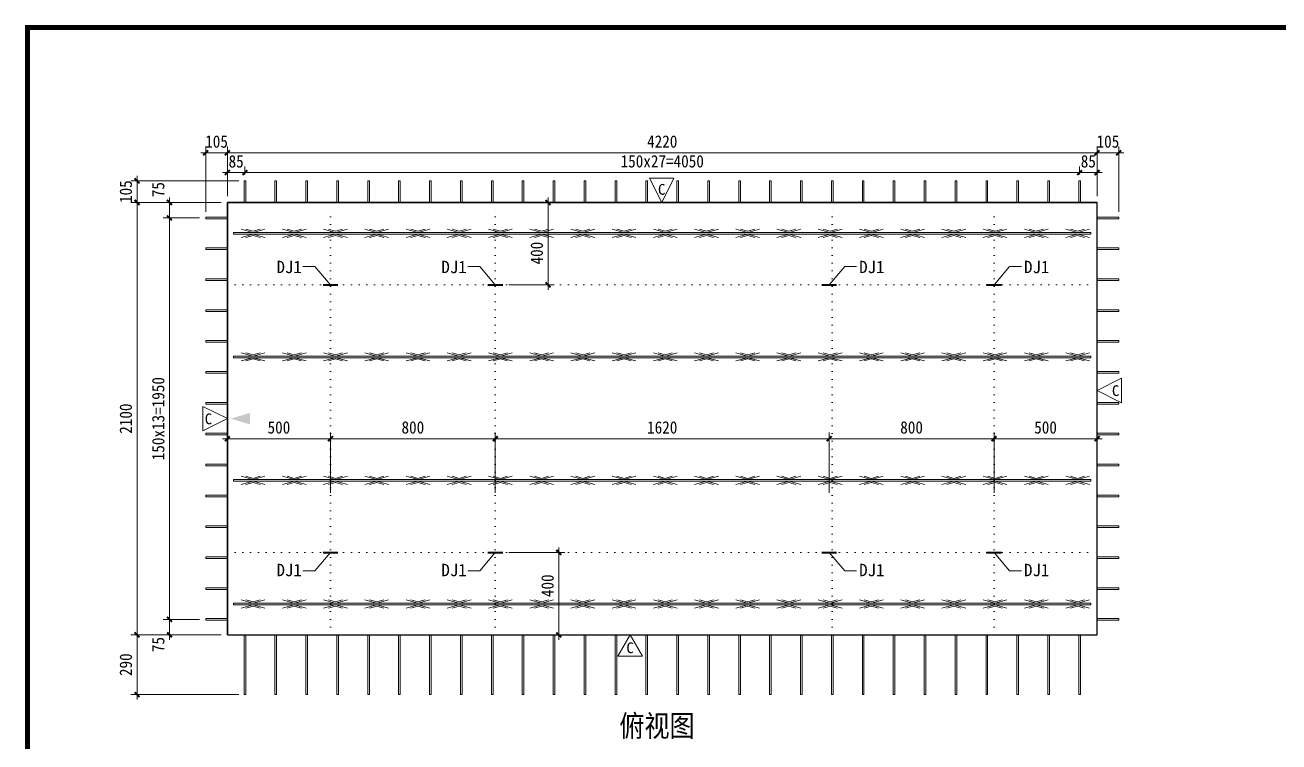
# Model space of a CAD drawing. Extents: x -517763 to -431309, y -403428 to -381056.
# Drawn here: x -443621 to -437537, y -389228 to -385746 of the extents above; entities that cross this region are included whole.
import ezdxf
from ezdxf.enums import TextEntityAlignment as Align

# ---------------------------------------------------------------- set-up
doc = ezdxf.new("R2010")
doc.units = 0
doc.header["$LTSCALE"] = 30
doc.header["$MEASUREMENT"] = 0
doc.linetypes.add('DOT', pattern=[0.25, 0, -0.25])
for name, color, linetype in [('ERECTIONMARK', 8, 'Continuous'), ('MyLine', 199, 'Continuous'), ('YZ-标题文字', 2, 'Continuous'), ('桁架', 4, 'Continuous'), ('钢筋', 7, 'Continuous')]:
    doc.layers.add(name, color=color, linetype=linetype)
for name, color, linetype, lineweight in [('YG-标注', 151, 'Continuous', 15), ('YZ-文字', 4, 'Continuous', 13), ('YZ-符号', 96, 'Continuous', 9), ('图框线', 7, 'Continuous', 13), ('轮廓线', 2, 'Continuous', 13)]:
    doc.layers.add(name, color=color, linetype=linetype, lineweight=lineweight)
doc.styles.add('YZ-样式 1', font='simhei.ttf', dxfattribs={"width": 0.85})
doc.styles.add('YZ-样式 2', font='simhei.ttf', dxfattribs={"width": 0.9})
doc.styles.add('图签-黑体', font='simhei.ttf')
doc.styles.add('黑体', font='simhei.ttf')
doc.dimstyles.new('m_sc-10', dxfattribs={"dimtxt": 65, "dimasz": 30, "dimexe": 20, "dimexo": 30, "dimgap": 20, "dimtad": 1, "dimdec": 0, "dimzin": 1, "dimdsep": 46, "dimtxsty": '黑体', "dimblk": 'ARCHTICK', "dimcen": 250, "dimdle": 10, "dimclrd": 256, "dimclre": 256, "dimclrt": 7, "dimazin": 0, "dimtfac": 1, "dimtdec": 0, "dimtix": 1, "dimtmove": 2, "dimatfit": 2, "dimldrblk": 'ARCHTICK', "dimfxl": 1, "dimlwd": -1, "dimlwe": -1, "dimarcsym": 0})
doc.dimstyles.new('YZ-30', dxfattribs={"dimscale": 30, "dimtxt": 2, "dimasz": 0.8, "dimexe": 1, "dimexo": 1, "dimgap": 0.8, "dimtad": 1, "dimdec": 0, "dimzin": 1, "dimdsep": 46, "dimtxsty": 'YZ-样式 2', "dimblk": 'ARCHTICK', "dimcen": 250, "dimdle": 0.8, "dimclrd": 151, "dimclre": 151, "dimclrt": 7, "dimazin": 0, "dimtfac": 1, "dimtdec": 0, "dimtix": 1, "dimtmove": 2, "dimatfit": 2, "dimldrblk": 'ARCHTICK', "dimfxl": 1, "dimlwd": 9, "dimlwe": 9, "dimarcsym": 0})

# ---------------------------------------------------------------- blocks, each defined once
blk = doc.blocks.new('_ArchTick')
at = {"color": 0, "linetype": 'ByBlock', "const_width": 0.4}
blk.add_lwpolyline([(-0.5, -0.5), (0.5, 0.5)], dxfattribs=at)
blk = doc.blocks.new('*D268')
at = {"layer": 'Defpoints', "color": 0, "ltscale": 30, "transparency": 16777216}
for p in [(-442639.3, -386366.9), (-442639.3, -386608), (-442744.3, -386683)]:
    blk.add_point(p, dxfattribs=at)
at = {"layer": 'YG-标注', "color": 151, "lineweight": 9, "ltscale": 30, "transparency": 16777216}
for p, q in [((-442744.3, -386366.9), (-442768.3, -386366.9)), ((-442744.3, -386653), (-442744.3, -386336.9)), ((-442744.3, -386366.9), (-442639.3, -386366.9)), ((-442639.3, -386578), (-442639.3, -386336.9)), ((-442639.3, -386366.9), (-442615.3, -386366.9))]:
    blk.add_line(p, q, dxfattribs=at)
at = {"layer": 'YG-标注', "color": 151, "lineweight": 9, "ltscale": 30, "transparency": 16777216, "xscale": 24, "yscale": 24, "zscale": 24}
blk.add_blockref('_ArchTick', (-442744.3, -386366.9), dxfattribs=at)
at = {"layer": 'YG-标注', "color": 151, "lineweight": 9, "ltscale": 30, "transparency": 16777216, "xscale": 24, "yscale": 24, "zscale": 24, "rotation": 180}
blk.add_blockref('_ArchTick', (-442639.3, -386366.9), dxfattribs=at)
at = {"layer": 'YG-标注', "color": 7, "ltscale": 30, "transparency": 16777216, "insert": (-442691.8, -386312.6), "char_height": 60, "attachment_point": 5, "style": 'YZ-样式 2'}
blk.add_mtext('105', dxfattribs=at)
blk = doc.blocks.new('*D269')
at = {"layer": 'Defpoints', "color": 0, "ltscale": 30, "transparency": 16777216}
for p in [(-442554.3, -386462.7), (-442554.3, -386503), (-442639.3, -386608)]:
    blk.add_point(p, dxfattribs=at)
at = {"layer": 'YG-标注', "color": 151, "lineweight": 9, "ltscale": 30, "transparency": 16777216}
for p, q in [((-442639.3, -386578), (-442639.3, -386432.7)), ((-442554.3, -386473), (-442554.3, -386432.7)), ((-442639.3, -386462.7), (-442663.3, -386462.7)), ((-442639.3, -386462.7), (-442554.3, -386462.7)), ((-442554.3, -386462.7), (-442530.3, -386462.7))]:
    blk.add_line(p, q, dxfattribs=at)
at = {"layer": 'YG-标注', "color": 151, "lineweight": 9, "ltscale": 30, "transparency": 16777216, "xscale": 24, "yscale": 24, "zscale": 24}
blk.add_blockref('_ArchTick', (-442639.3, -386462.7), dxfattribs=at)
at = {"layer": 'YG-标注', "color": 151, "lineweight": 9, "ltscale": 30, "transparency": 16777216, "xscale": 24, "yscale": 24, "zscale": 24, "rotation": 180}
blk.add_blockref('_ArchTick', (-442554.3, -386462.7), dxfattribs=at)
at = {"layer": 'YG-标注', "color": 7, "ltscale": 30, "transparency": 16777216, "insert": (-442596.8, -386408.7), "char_height": 60, "attachment_point": 5, "style": 'YZ-样式 2'}
blk.add_mtext('85', dxfattribs=at)
blk = doc.blocks.new('*D270')
at = {"layer": 'Defpoints', "color": 0, "ltscale": 30, "transparency": 16777216}
for p in [(-438419.3, -386366.9), (-442639.3, -386608), (-438419.3, -386608)]:
    blk.add_point(p, dxfattribs=at)
at = {"layer": 'YG-标注', "color": 151, "lineweight": 9, "ltscale": 30, "transparency": 16777216}
for p, q in [((-442663.3, -386366.9), (-438395.3, -386366.9)), ((-442639.3, -386578), (-442639.3, -386336.9)), ((-438419.3, -386578), (-438419.3, -386336.9))]:
    blk.add_line(p, q, dxfattribs=at)
at = {"layer": 'YG-标注', "color": 151, "lineweight": 9, "ltscale": 30, "transparency": 16777216, "xscale": 24, "yscale": 24, "zscale": 24, "rotation": 180}
blk.add_blockref('_ArchTick', (-442639.3, -386366.9), dxfattribs=at)
at = {"layer": 'YG-标注', "color": 151, "lineweight": 9, "ltscale": 30, "transparency": 16777216, "xscale": 24, "yscale": 24, "zscale": 24}
blk.add_blockref('_ArchTick', (-438419.3, -386366.9), dxfattribs=at)
at = {"layer": 'YG-标注', "color": 7, "lineweight": 9, "ltscale": 30, "transparency": 16777216, "insert": (-440529.3, -386312.6), "char_height": 60, "attachment_point": 5, "style": 'YZ-样式 2'}
blk.add_mtext('4220', dxfattribs=at)
blk = doc.blocks.new('*D271')
at = {"layer": 'Defpoints', "color": 0, "ltscale": 30, "transparency": 16777216}
for p in [(-442554.3, -386503), (-438504.3, -386462.7), (-438504.3, -386503)]:
    blk.add_point(p, dxfattribs=at)
at = {"layer": 'YG-标注', "color": 151, "lineweight": 9, "ltscale": 30, "transparency": 16777216}
for p, q in [((-442554.3, -386473), (-442554.3, -386432.7)), ((-438504.3, -386473), (-438504.3, -386432.7)), ((-442578.3, -386462.7), (-438480.3, -386462.7))]:
    blk.add_line(p, q, dxfattribs=at)
at = {"layer": 'YG-标注', "color": 151, "lineweight": 9, "ltscale": 30, "transparency": 16777216, "xscale": 24, "yscale": 24, "zscale": 24, "rotation": 180}
blk.add_blockref('_ArchTick', (-442554.3, -386462.7), dxfattribs=at)
at = {"layer": 'YG-标注', "color": 151, "lineweight": 9, "ltscale": 30, "transparency": 16777216, "xscale": 24, "yscale": 24, "zscale": 24}
blk.add_blockref('_ArchTick', (-438504.3, -386462.7), dxfattribs=at)
at = {"layer": 'YG-标注', "color": 7, "ltscale": 30, "transparency": 16777216, "insert": (-440529.3, -386408.4), "char_height": 60, "attachment_point": 5, "style": 'YZ-样式 2'}
blk.add_mtext('150x27=4050', dxfattribs=at)
blk = doc.blocks.new('*D272')
at = {"layer": 'Defpoints', "color": 0, "ltscale": 30, "transparency": 16777216}
for p in [(-442639.3, -386608), (-443077.6, -388708), (-442639.3, -388708)]:
    blk.add_point(p, dxfattribs=at)
at = {"layer": 'YG-标注', "color": 151, "lineweight": 9, "ltscale": 30, "transparency": 16777216}
for p, q in [((-442669.3, -386608), (-443107.6, -386608)), ((-443077.6, -386584), (-443077.6, -388732)), ((-442669.3, -388708), (-443107.6, -388708))]:
    blk.add_line(p, q, dxfattribs=at)
at = {"layer": 'YG-标注', "color": 151, "lineweight": 9, "ltscale": 30, "transparency": 16777216, "xscale": 24, "yscale": 24, "zscale": 24}
for p, rotation in [((-443077.6, -386608), 90), ((-443077.6, -388708), 270)]:
    blk.add_blockref('_ArchTick', p, dxfattribs=dict(at, rotation=rotation))
at = {"layer": 'YG-标注', "color": 7, "lineweight": 9, "ltscale": 30, "transparency": 16777216, "insert": (-443131.9, -387658), "char_height": 60, "attachment_point": 5, "rotation": 90, "style": 'YZ-样式 2'}
blk.add_mtext('2100', dxfattribs=at)
blk = doc.blocks.new('*D273')
at = {"layer": 'Defpoints', "color": 0, "ltscale": 30, "transparency": 16777216}
for p in [(-443077.6, -386503), (-442554.3, -386503), (-442639.3, -386608)]:
    blk.add_point(p, dxfattribs=at)
at = {"layer": 'YG-标注', "color": 151, "lineweight": 9, "ltscale": 30, "transparency": 16777216}
for p, q in [((-442584.3, -386503), (-443107.6, -386503)), ((-443077.6, -386503), (-443077.6, -386479)), ((-443077.6, -386608), (-443077.6, -386503)), ((-442669.3, -386608), (-443107.6, -386608)), ((-443077.6, -386608), (-443077.6, -386632))]:
    blk.add_line(p, q, dxfattribs=at)
at = {"layer": 'YG-标注', "color": 151, "lineweight": 9, "ltscale": 30, "transparency": 16777216, "xscale": 24, "yscale": 24, "zscale": 24}
for p, rotation in [((-443077.6, -386503), 270), ((-443077.6, -386608), 90)]:
    blk.add_blockref('_ArchTick', p, dxfattribs=dict(at, rotation=rotation))
at = {"layer": 'YG-标注', "color": 7, "lineweight": 9, "ltscale": 30, "transparency": 16777216, "insert": (-443131.9, -386555.5), "char_height": 60, "attachment_point": 5, "rotation": 90, "style": 'YZ-样式 2'}
blk.add_mtext('105', dxfattribs=at)
blk = doc.blocks.new('*D274')
at = {"layer": 'Defpoints', "color": 0, "ltscale": 30, "transparency": 16777216}
for p in [(-443077.6, -388708), (-442639.3, -388708), (-442554.3, -388998)]:
    blk.add_point(p, dxfattribs=at)
at = {"layer": 'YG-标注', "color": 151, "lineweight": 9, "ltscale": 30, "transparency": 16777216}
for p, q in [((-443077.6, -389022), (-443077.6, -388684)), ((-442669.3, -388708), (-443107.6, -388708)), ((-442584.3, -388998), (-443107.6, -388998))]:
    blk.add_line(p, q, dxfattribs=at)
at = {"layer": 'YG-标注', "color": 151, "lineweight": 9, "ltscale": 30, "transparency": 16777216, "xscale": 24, "yscale": 24, "zscale": 24}
for p, rotation in [((-443077.6, -388708), 90), ((-443077.6, -388998), 270)]:
    blk.add_blockref('_ArchTick', p, dxfattribs=dict(at, rotation=rotation))
at = {"layer": 'YG-标注', "color": 7, "lineweight": 9, "ltscale": 30, "transparency": 16777216, "insert": (-443131.9, -388853), "char_height": 60, "attachment_point": 5, "rotation": 90, "style": 'YZ-样式 2'}
blk.add_mtext('290', dxfattribs=at)
blk = doc.blocks.new('*D275')
at = {"layer": 'Defpoints', "color": 0, "ltscale": 30, "transparency": 16777216}
for p in [(-442920.3, -386683), (-442744.3, -386683), (-442744.3, -388633)]:
    blk.add_point(p, dxfattribs=at)
at = {"layer": 'YG-标注', "color": 151, "lineweight": 9, "ltscale": 30, "transparency": 16777216}
for p, q in [((-442774.3, -386683), (-442950.3, -386683)), ((-442920.3, -388657), (-442920.3, -386659)), ((-442774.3, -388633), (-442950.3, -388633))]:
    blk.add_line(p, q, dxfattribs=at)
at = {"layer": 'YG-标注', "color": 151, "lineweight": 9, "ltscale": 30, "transparency": 16777216, "xscale": 24, "yscale": 24, "zscale": 24}
for p, rotation in [((-442920.3, -386683), 90), ((-442920.3, -388633), 270)]:
    blk.add_blockref('_ArchTick', p, dxfattribs=dict(at, rotation=rotation))
at = {"layer": 'YG-标注', "color": 7, "lineweight": 9, "ltscale": 30, "transparency": 16777216, "insert": (-442974.6, -387658), "char_height": 60, "attachment_point": 5, "rotation": 90, "style": 'YZ-样式 2'}
blk.add_mtext('150x13=1950', dxfattribs=at)
blk = doc.blocks.new('*D276')
at = {"layer": 'Defpoints', "color": 0, "ltscale": 30, "transparency": 16777216}
for p in [(-442920.3, -386608), (-442639.3, -386608), (-442744.3, -386683)]:
    blk.add_point(p, dxfattribs=at)
at = {"layer": 'YG-标注', "color": 151, "lineweight": 9, "ltscale": 30, "transparency": 16777216}
for p, q in [((-442669.3, -386608), (-442950.3, -386608)), ((-442920.3, -386707), (-442920.3, -386584)), ((-442774.3, -386683), (-442950.3, -386683))]:
    blk.add_line(p, q, dxfattribs=at)
at = {"layer": 'YG-标注', "color": 151, "lineweight": 9, "ltscale": 30, "transparency": 16777216, "xscale": 24, "yscale": 24, "zscale": 24}
for p, rotation in [((-442920.3, -386608), 90), ((-442920.3, -386683), 270)]:
    blk.add_blockref('_ArchTick', p, dxfattribs=dict(at, rotation=rotation))
at = {"layer": 'YG-标注', "color": 7, "lineweight": 9, "ltscale": 30, "transparency": 16777216, "insert": (-442974.6, -386545.9), "char_height": 60, "attachment_point": 5, "rotation": 90, "style": 'YZ-样式 2'}
blk.add_mtext('75', dxfattribs=at)
blk = doc.blocks.new('*D277')
at = {"layer": 'Defpoints', "color": 0, "ltscale": 30, "transparency": 16777216}
for p in [(-442744.3, -388633), (-442920.3, -388708), (-442639.3, -388708)]:
    blk.add_point(p, dxfattribs=at)
at = {"layer": 'YG-标注', "color": 151, "lineweight": 9, "ltscale": 30, "transparency": 16777216}
for p, q in [((-442774.3, -388633), (-442950.3, -388633)), ((-442920.3, -388609), (-442920.3, -388732)), ((-442669.3, -388708), (-442950.3, -388708))]:
    blk.add_line(p, q, dxfattribs=at)
at = {"layer": 'YG-标注', "color": 151, "lineweight": 9, "ltscale": 30, "transparency": 16777216, "xscale": 24, "yscale": 24, "zscale": 24}
for p, rotation in [((-442920.3, -388633), 90), ((-442920.3, -388708), 270)]:
    blk.add_blockref('_ArchTick', p, dxfattribs=dict(at, rotation=rotation))
at = {"layer": 'YG-标注', "color": 7, "lineweight": 9, "ltscale": 30, "transparency": 16777216, "insert": (-442974.6, -388755.2), "char_height": 60, "attachment_point": 5, "rotation": 90, "style": 'YZ-样式 2'}
blk.add_mtext('75', dxfattribs=at)
blk = doc.blocks.new('*D278')
at = {"layer": 'Defpoints', "color": 0, "ltscale": 30, "transparency": 16777216}
for p in [(-438504.3, -386462.7), (-438504.3, -386503), (-438419.3, -386608)]:
    blk.add_point(p, dxfattribs=at)
at = {"layer": 'YG-标注', "color": 151, "lineweight": 9, "ltscale": 30, "transparency": 16777216}
for p, q in [((-438504.3, -386473), (-438504.3, -386432.7)), ((-438419.3, -386578), (-438419.3, -386432.7)), ((-438504.3, -386462.7), (-438528.3, -386462.7)), ((-438419.3, -386462.7), (-438504.3, -386462.7)), ((-438419.3, -386462.7), (-438395.3, -386462.7))]:
    blk.add_line(p, q, dxfattribs=at)
at = {"layer": 'YG-标注', "color": 151, "lineweight": 9, "ltscale": 30, "transparency": 16777216, "xscale": 24, "yscale": 24, "zscale": 24}
blk.add_blockref('_ArchTick', (-438504.3, -386462.7), dxfattribs=at)
at = {"layer": 'YG-标注', "color": 151, "lineweight": 9, "ltscale": 30, "transparency": 16777216, "xscale": 24, "yscale": 24, "zscale": 24, "rotation": 180}
blk.add_blockref('_ArchTick', (-438419.3, -386462.7), dxfattribs=at)
at = {"layer": 'YG-标注', "color": 7, "ltscale": 30, "transparency": 16777216, "insert": (-438461.8, -386408.7), "char_height": 60, "attachment_point": 5, "style": 'YZ-样式 2'}
blk.add_mtext('85', dxfattribs=at)
blk = doc.blocks.new('*D279')
at = {"layer": 'Defpoints', "color": 0, "ltscale": 30, "transparency": 16777216}
for p in [(-438419.3, -386366.9), (-438419.3, -386608), (-438314.3, -386683)]:
    blk.add_point(p, dxfattribs=at)
at = {"layer": 'YG-标注', "color": 151, "lineweight": 9, "ltscale": 30, "transparency": 16777216}
for p, q in [((-438419.3, -386366.9), (-438443.3, -386366.9)), ((-438419.3, -386578), (-438419.3, -386336.9)), ((-438314.3, -386366.9), (-438419.3, -386366.9)), ((-438314.3, -386653), (-438314.3, -386336.9)), ((-438314.3, -386366.9), (-438290.3, -386366.9))]:
    blk.add_line(p, q, dxfattribs=at)
at = {"layer": 'YG-标注', "color": 151, "lineweight": 9, "ltscale": 30, "transparency": 16777216, "xscale": 24, "yscale": 24, "zscale": 24}
blk.add_blockref('_ArchTick', (-438419.3, -386366.9), dxfattribs=at)
at = {"layer": 'YG-标注', "color": 151, "lineweight": 9, "ltscale": 30, "transparency": 16777216, "xscale": 24, "yscale": 24, "zscale": 24, "rotation": 180}
blk.add_blockref('_ArchTick', (-438314.3, -386366.9), dxfattribs=at)
at = {"layer": 'YG-标注', "color": 7, "ltscale": 30, "transparency": 16777216, "insert": (-438366.8, -386312.6), "char_height": 60, "attachment_point": 5, "style": 'YZ-样式 2'}
blk.add_mtext('105', dxfattribs=at)
blk = doc.blocks.new('A$C02647CFF')
at = {"layer": '桁架', "color": 4, "lineweight": 9}
for p, q in [((-4160, 4), (-4160, -4)), ((0, -4), (0, 4))]:
    blk.add_line(p, q, dxfattribs=at)
for points in [[(-4160, 4), (0, 4)], [(-4123.2, 20), (-4066.3, 4), (-4064.5, 4), (-4007.6, 20)], [(-4099.7, 20), (-4065.5, 10), (-4065.2, 10), (-4031.1, 20)], [(-3923.2, 20), (-3866.3, 4), (-3864.5, 4), (-3807.6, 20)], [(-3899.7, 20), (-3865.5, 10), (-3865.2, 10), (-3831.1, 20)], [(-3723.2, 20), (-3666.3, 4), (-3664.5, 4), (-3607.6, 20)], [(-3699.7, 20), (-3665.5, 10), (-3665.2, 10), (-3631.1, 20)], [(-3523.2, 20), (-3466.3, 4), (-3464.5, 4), (-3407.6, 20)], [(-3499.7, 20), (-3465.5, 10), (-3465.2, 10), (-3431.1, 20)], [(-3323.2, 20), (-3266.3, 4), (-3264.5, 4), (-3207.6, 20)], [(-3299.7, 20), (-3265.5, 10), (-3265.2, 10), (-3231.1, 20)], [(-3123.2, 20), (-3066.3, 4), (-3064.5, 4), (-3007.6, 20)], [(-3099.7, 20), (-3065.5, 10), (-3065.2, 10), (-3031.1, 20)], [(-2923.2, 20), (-2866.3, 4), (-2864.5, 4), (-2807.6, 20)], [(-2899.7, 20), (-2865.5, 10), (-2865.2, 10), (-2831.1, 20)], [(-2723.2, 20), (-2666.3, 4), (-2664.5, 4), (-2607.6, 20)], [(-2699.7, 20), (-2665.5, 10), (-2665.2, 10), (-2631.1, 20)], [(-2523.2, 20), (-2466.3, 4), (-2464.5, 4), (-2407.6, 20)], [(-2499.7, 20), (-2465.5, 10), (-2465.2, 10), (-2431.1, 20)], [(-2323.2, 20), (-2266.3, 4), (-2264.5, 4), (-2207.6, 20)], [(-2299.7, 20), (-2265.5, 10), (-2265.2, 10), (-2231.1, 20)], [(-2123.2, 20), (-2066.3, 4), (-2064.5, 4), (-2007.6, 20)], [(-2099.7, 20), (-2065.5, 10), (-2065.2, 10), (-2031.1, 20)], [(-1923.2, 20), (-1866.3, 4), (-1864.5, 4), (-1807.6, 20)], [(-1899.7, 20), (-1865.5, 10), (-1865.2, 10), (-1831.1, 20)], [(-1723.2, 20), (-1666.3, 4), (-1664.5, 4), (-1607.6, 20)], [(-1699.7, 20), (-1665.5, 10), (-1665.2, 10), (-1631.1, 20)], [(-1523.2, 20), (-1466.3, 4), (-1464.5, 4), (-1407.6, 20)], [(-1499.7, 20), (-1465.5, 10), (-1465.2, 10), (-1431.1, 20)], [(-1323.2, 20), (-1266.3, 4), (-1264.5, 4), (-1207.6, 20)], [(-1299.7, 20), (-1265.5, 10), (-1265.2, 10), (-1231.1, 20)], [(-1123.2, 20), (-1066.3, 4), (-1064.5, 4), (-1007.6, 20)], [(-1099.7, 20), (-1065.5, 10), (-1065.2, 10), (-1031.1, 20)], [(-922.9, 20), (-866, 4), (-864.1, 4), (-807.3, 20)], [(-899.4, 20), (-865.2, 10), (-864.9, 10), (-830.8, 20)], [(-722.9, 20), (-666, 4), (-664.1, 4), (-607.3, 20)], [(-699.4, 20), (-665.2, 10), (-664.9, 10), (-630.8, 20)], [(-522.9, 20), (-466, 4), (-464.1, 4), (-407.3, 20)], [(-499.4, 20), (-465.2, 10), (-464.9, 10), (-430.8, 20)], [(-322.9, 20), (-266, 4), (-264.1, 4), (-207.3, 20)], [(-299.4, 20), (-265.2, 10), (-264.9, 10), (-230.8, 20)], [(-122.4, 20), (-65.5, 4), (-63.7, 4), (-6.8, 20)], [(-98.9, 20), (-64.8, 10), (-64.4, 10), (-30.3, 20)], [(0, -4), (-4160, -4)], [(-4123.2, -20), (-4066.3, -4), (-4064.5, -4), (-4007.6, -20)], [(-4099.7, -20), (-4065.5, -10), (-4065.2, -10), (-4031.1, -20)], [(-3923.2, -20), (-3866.3, -4), (-3864.5, -4), (-3807.6, -20)], [(-3899.7, -20), (-3865.5, -10), (-3865.2, -10), (-3831.1, -20)], [(-3723.2, -20), (-3666.3, -4), (-3664.5, -4), (-3607.6, -20)], [(-3699.7, -20), (-3665.5, -10), (-3665.2, -10), (-3631.1, -20)], [(-3523.2, -20), (-3466.3, -4), (-3464.5, -4), (-3407.6, -20)], [(-3499.7, -20), (-3465.5, -10), (-3465.2, -10), (-3431.1, -20)], [(-3323.2, -20), (-3266.3, -4), (-3264.5, -4), (-3207.6, -20)], [(-3299.7, -20), (-3265.5, -10), (-3265.2, -10), (-3231.1, -20)], [(-3123.2, -20), (-3066.3, -4), (-3064.5, -4), (-3007.6, -20)], [(-3099.7, -20), (-3065.5, -10), (-3065.2, -10), (-3031.1, -20)], [(-2923.2, -20), (-2866.3, -4), (-2864.5, -4), (-2807.6, -20)], [(-2899.7, -20), (-2865.5, -10), (-2865.2, -10), (-2831.1, -20)], [(-2723.2, -20), (-2666.3, -4), (-2664.5, -4), (-2607.6, -20)], [(-2699.7, -20), (-2665.5, -10), (-2665.2, -10), (-2631.1, -20)], [(-2523.2, -20), (-2466.3, -4), (-2464.5, -4), (-2407.6, -20)], [(-2499.7, -20), (-2465.5, -10), (-2465.2, -10), (-2431.1, -20)], [(-2323.2, -20), (-2266.3, -4), (-2264.5, -4), (-2207.6, -20)], [(-2299.7, -20), (-2265.5, -10), (-2265.2, -10), (-2231.1, -20)], [(-2123.2, -20), (-2066.3, -4), (-2064.5, -4), (-2007.6, -20)], [(-2099.7, -20), (-2065.5, -10), (-2065.2, -10), (-2031.1, -20)], [(-1923.2, -20), (-1866.3, -4), (-1864.5, -4), (-1807.6, -20)], [(-1899.7, -20), (-1865.5, -10), (-1865.2, -10), (-1831.1, -20)], [(-1723.2, -20), (-1666.3, -4), (-1664.5, -4), (-1607.6, -20)], [(-1699.7, -20), (-1665.5, -10), (-1665.2, -10), (-1631.1, -20)], [(-1523.2, -20), (-1466.3, -4), (-1464.5, -4), (-1407.6, -20)], [(-1499.7, -20), (-1465.5, -10), (-1465.2, -10), (-1431.1, -20)], [(-1323.2, -20), (-1266.3, -4), (-1264.5, -4), (-1207.6, -20)], [(-1299.7, -20), (-1265.5, -10), (-1265.2, -10), (-1231.1, -20)], [(-1123.2, -20), (-1066.3, -4), (-1064.5, -4), (-1007.6, -20)], [(-1099.7, -20), (-1065.5, -10), (-1065.2, -10), (-1031.1, -20)], [(-922.9, -20), (-866, -4), (-864.1, -4), (-807.3, -20)], [(-899.4, -20), (-865.2, -10), (-864.9, -10), (-830.8, -20)], [(-722.9, -20), (-666, -4), (-664.1, -4), (-607.3, -20)], [(-699.4, -20), (-665.2, -10), (-664.9, -10), (-630.8, -20)], [(-522.9, -20), (-466, -4), (-464.1, -4), (-407.3, -20)], [(-499.4, -20), (-465.2, -10), (-464.9, -10), (-430.8, -20)], [(-322.9, -20), (-266, -4), (-264.1, -4), (-207.3, -20)], [(-299.4, -20), (-265.2, -10), (-264.9, -10), (-230.8, -20)], [(-122.4, -20), (-65.5, -4), (-63.7, -4), (-6.8, -20)], [(-98.9, -20), (-64.8, -10), (-64.4, -10), (-30.3, -20)]]:
    blk.add_lwpolyline(points, dxfattribs=at)
blk = doc.blocks.new('*D303')
at = {"layer": 'Defpoints', "color": 0, "ltscale": 30, "transparency": 16777216}
for p in [(-442139.3, -387755.3), (-442639.3, -388089.3), (-442139.3, -388048.7)]:
    blk.add_point(p, dxfattribs=at)
at = {"layer": 'YG-标注', "color": 151, "lineweight": 9, "ltscale": 30, "transparency": 16777216}
for p, q in [((-442639.3, -388059.3), (-442639.3, -387725.3)), ((-442139.3, -388018.7), (-442139.3, -387725.3)), ((-442663.3, -387755.3), (-442115.3, -387755.3))]:
    blk.add_line(p, q, dxfattribs=at)
at = {"layer": 'YG-标注', "color": 151, "lineweight": 9, "ltscale": 30, "transparency": 16777216, "xscale": 24, "yscale": 24, "zscale": 24, "rotation": 180}
blk.add_blockref('_ArchTick', (-442639.3, -387755.3), dxfattribs=at)
at = {"layer": 'YG-标注', "color": 151, "lineweight": 9, "ltscale": 30, "transparency": 16777216, "xscale": 24, "yscale": 24, "zscale": 24}
blk.add_blockref('_ArchTick', (-442139.3, -387755.3), dxfattribs=at)
at = {"layer": 'YG-标注', "color": 7, "lineweight": 9, "ltscale": 30, "transparency": 16777216, "insert": (-442389.3, -387701), "char_height": 60, "attachment_point": 5, "style": 'YZ-样式 2'}
blk.add_mtext('500', dxfattribs=at)
blk = doc.blocks.new('*D304')
at = {"layer": 'Defpoints', "color": 0, "ltscale": 30, "transparency": 16777216}
for p in [(-438919.3, -387755.3), (-438919.3, -388048.7), (-438419.3, -388089.3)]:
    blk.add_point(p, dxfattribs=at)
at = {"layer": 'YG-标注', "color": 151, "lineweight": 9, "ltscale": 30, "transparency": 16777216}
for p, q in [((-438919.3, -388018.7), (-438919.3, -387725.3)), ((-438419.3, -388059.3), (-438419.3, -387725.3)), ((-438395.3, -387755.3), (-438943.3, -387755.3))]:
    blk.add_line(p, q, dxfattribs=at)
at = {"layer": 'YG-标注', "color": 151, "lineweight": 9, "ltscale": 30, "transparency": 16777216, "xscale": 24, "yscale": 24, "zscale": 24, "rotation": 180}
blk.add_blockref('_ArchTick', (-438919.3, -387755.3), dxfattribs=at)
at = {"layer": 'YG-标注', "color": 151, "lineweight": 9, "ltscale": 30, "transparency": 16777216, "xscale": 24, "yscale": 24, "zscale": 24}
blk.add_blockref('_ArchTick', (-438419.3, -387755.3), dxfattribs=at)
at = {"layer": 'YG-标注', "color": 7, "lineweight": 9, "ltscale": 30, "transparency": 16777216, "insert": (-438669.3, -387701), "char_height": 60, "attachment_point": 5, "style": 'YZ-样式 2'}
blk.add_mtext('500', dxfattribs=at)
blk = doc.blocks.new('*D305')
at = {"layer": 'Defpoints', "color": 0, "ltscale": 30, "transparency": 16777216}
for p in [(-441339.3, -387755.3), (-442139.3, -388048.7), (-441339.3, -388048.7)]:
    blk.add_point(p, dxfattribs=at)
at = {"layer": 'YG-标注', "color": 151, "lineweight": 9, "ltscale": 30, "transparency": 16777216}
for p, q in [((-442139.3, -388018.7), (-442139.3, -387725.3)), ((-441339.3, -388018.7), (-441339.3, -387725.3)), ((-442163.3, -387755.3), (-441315.3, -387755.3))]:
    blk.add_line(p, q, dxfattribs=at)
at = {"layer": 'YG-标注', "color": 151, "lineweight": 9, "ltscale": 30, "transparency": 16777216, "xscale": 24, "yscale": 24, "zscale": 24, "rotation": 180}
blk.add_blockref('_ArchTick', (-442139.3, -387755.3), dxfattribs=at)
at = {"layer": 'YG-标注', "color": 151, "lineweight": 9, "ltscale": 30, "transparency": 16777216, "xscale": 24, "yscale": 24, "zscale": 24}
blk.add_blockref('_ArchTick', (-441339.3, -387755.3), dxfattribs=at)
at = {"layer": 'YG-标注', "color": 7, "lineweight": 9, "ltscale": 30, "transparency": 16777216, "insert": (-441739.3, -387701), "char_height": 60, "attachment_point": 5, "style": 'YZ-样式 2'}
blk.add_mtext('800', dxfattribs=at)
blk = doc.blocks.new('*D306')
at = {"layer": 'Defpoints', "color": 0, "ltscale": 30, "transparency": 16777216}
for p in [(-438919.3, -387755.3), (-439719.3, -388048.7), (-438919.3, -388048.7)]:
    blk.add_point(p, dxfattribs=at)
at = {"layer": 'YG-标注', "color": 151, "lineweight": 9, "ltscale": 30, "transparency": 16777216}
for p, q in [((-439719.3, -388018.7), (-439719.3, -387725.3)), ((-438919.3, -388018.7), (-438919.3, -387725.3)), ((-439743.3, -387755.3), (-438895.3, -387755.3))]:
    blk.add_line(p, q, dxfattribs=at)
at = {"layer": 'YG-标注', "color": 151, "lineweight": 9, "ltscale": 30, "transparency": 16777216, "xscale": 24, "yscale": 24, "zscale": 24, "rotation": 180}
blk.add_blockref('_ArchTick', (-439719.3, -387755.3), dxfattribs=at)
at = {"layer": 'YG-标注', "color": 151, "lineweight": 9, "ltscale": 30, "transparency": 16777216, "xscale": 24, "yscale": 24, "zscale": 24}
blk.add_blockref('_ArchTick', (-438919.3, -387755.3), dxfattribs=at)
at = {"layer": 'YG-标注', "color": 7, "lineweight": 9, "ltscale": 30, "transparency": 16777216, "insert": (-439319.3, -387701), "char_height": 60, "attachment_point": 5, "style": 'YZ-样式 2'}
blk.add_mtext('800', dxfattribs=at)
blk = doc.blocks.new('*D323')
at = {"layer": 'Defpoints', "color": 0, "ltscale": 30, "transparency": 16777216}
for p in [(-441339.3, -387755.3), (-441339.3, -388048.7), (-439719.3, -388048.7)]:
    blk.add_point(p, dxfattribs=at)
at = {"layer": 'YG-标注', "color": 151, "lineweight": 9, "ltscale": 30, "transparency": 16777216}
for p, q in [((-441339.3, -388018.7), (-441339.3, -387725.3)), ((-439719.3, -388018.7), (-439719.3, -387725.3)), ((-439695.3, -387755.3), (-441363.3, -387755.3))]:
    blk.add_line(p, q, dxfattribs=at)
at = {"layer": 'YG-标注', "color": 151, "lineweight": 9, "ltscale": 30, "transparency": 16777216, "xscale": 24, "yscale": 24, "zscale": 24, "rotation": 180}
blk.add_blockref('_ArchTick', (-441339.3, -387755.3), dxfattribs=at)
at = {"layer": 'YG-标注', "color": 151, "lineweight": 9, "ltscale": 30, "transparency": 16777216, "xscale": 24, "yscale": 24, "zscale": 24}
blk.add_blockref('_ArchTick', (-439719.3, -387755.3), dxfattribs=at)
at = {"layer": 'YG-标注', "color": 7, "ltscale": 30, "transparency": 16777216, "insert": (-440529.3, -387701), "char_height": 60, "attachment_point": 5, "style": 'YZ-样式 2'}
blk.add_mtext('1620', dxfattribs=at)
blk = doc.blocks.new('*D324')
at = {"layer": 'Defpoints', "color": 0, "ltscale": 30, "transparency": 16777216}
for p in [(-441303.5, -388308), (-441303.5, -388708), (-441031.3, -388708)]:
    blk.add_point(p, dxfattribs=at)
at = {"layer": 'YG-标注', "color": 151, "lineweight": 9, "ltscale": 30, "transparency": 16777216}
for p, q in [((-441273.5, -388308), (-441001.3, -388308)), ((-441031.3, -388284), (-441031.3, -388732)), ((-441273.5, -388708), (-441001.3, -388708))]:
    blk.add_line(p, q, dxfattribs=at)
at = {"layer": 'YG-标注', "color": 151, "lineweight": 9, "ltscale": 30, "transparency": 16777216, "xscale": 24, "yscale": 24, "zscale": 24}
for p, rotation in [((-441031.3, -388308), 90), ((-441031.3, -388708), 270)]:
    blk.add_blockref('_ArchTick', p, dxfattribs=dict(at, rotation=rotation))
at = {"layer": 'YG-标注', "color": 7, "ltscale": 30, "transparency": 16777216, "insert": (-441085.7, -388469.4), "char_height": 60, "attachment_point": 5, "rotation": 90, "style": 'YZ-样式 2'}
blk.add_mtext('400', dxfattribs=at)
blk = doc.blocks.new('*D325')
at = {"layer": 'Defpoints', "color": 0, "ltscale": 30, "transparency": 16777216}
for p in [(-441257.9, -386608), (-441083.6, -386608), (-441303.5, -387008)]:
    blk.add_point(p, dxfattribs=at)
at = {"layer": 'YG-标注', "color": 151, "lineweight": 9, "ltscale": 30, "transparency": 16777216}
for p, q in [((-441227.9, -386608), (-441053.6, -386608)), ((-441083.6, -387032), (-441083.6, -386584)), ((-441273.5, -387008), (-441053.6, -387008))]:
    blk.add_line(p, q, dxfattribs=at)
at = {"layer": 'YG-标注', "color": 151, "lineweight": 9, "ltscale": 30, "transparency": 16777216, "xscale": 24, "yscale": 24, "zscale": 24}
for p, rotation in [((-441083.6, -386608), 90), ((-441083.6, -387008), 270)]:
    blk.add_blockref('_ArchTick', p, dxfattribs=dict(at, rotation=rotation))
at = {"layer": 'YG-标注', "color": 7, "ltscale": 30, "transparency": 16777216, "insert": (-441138, -386854), "char_height": 60, "attachment_point": 5, "rotation": 90, "style": 'YZ-样式 2'}
blk.add_mtext('400', dxfattribs=at)

msp = doc.modelspace()

# ---------------------------------------------------------------- hatches: boundary and pattern name
at = {"layer": 'YZ-符号', "lineweight": 15}
msp.add_hatch(color=1, dxfattribs=at).paths.add_polyline_path([(-442622.3, -387658), (-442529.3, -387686.1), (-442529.3, -387630)])

# ---------------------------------------------------------------- linework, layer by layer
at = {"layer": 'ERECTIONMARK', "color": 3, "lineweight": 40}
for p, q in [((-442175, -387008), (-442103.5, -387008)), ((-442175, -387008), (-442103.5, -387008)), ((-441375, -387008), (-441303.5, -387008)), ((-441375, -387008), (-441303.5, -387008)), ((-439755.1, -387008), (-439683.6, -387008)), ((-439755.1, -387008), (-439683.6, -387008)), ((-438955.1, -387008), (-438883.6, -387008)), ((-438955.1, -387008), (-438883.6, -387008)), ((-442175, -388308), (-442103.5, -388308)), ((-442175, -388308), (-442103.5, -388308)), ((-441375, -388308), (-441303.5, -388308)), ((-441375, -388308), (-441303.5, -388308)), ((-439755.1, -388308), (-439683.6, -388308)), ((-439755.1, -388308), (-439683.6, -388308)), ((-438955.1, -388308), (-438883.6, -388308)), ((-438955.1, -388308), (-438883.6, -388308))]:
    msp.add_line(p, q, dxfattribs=at)
at = {"layer": 'MyLine', "color": 0}
for p, q in [((-443609, -385758.4), (-431459, -385758.4)), ((-442639.3, -386608), (-438419.3, -386608)), ((-442639.3, -388708), (-442639.3, -386608)), ((-438419.3, -388708), (-438419.3, -386608)), ((-442639.3, -388708), (-438419.3, -388708))]:
    msp.add_line(p, q, dxfattribs=at)
at = {"layer": 'YZ-符号', "color": 253, "linetype": 'DOT', "lineweight": 13, "ltscale": 5}
for p, q in [((-442139.3, -388708), (-442139.3, -386608)), ((-441339.3, -388708), (-441339.3, -386608)), ((-439704.3, -388708), (-439704.3, -386608)), ((-438919.3, -388708), (-438919.3, -386608)), ((-442639.3, -387007.6), (-438419.3, -387007.6)), ((-442639.3, -388308.5), (-438419.3, -388308.5))]:
    msp.add_line(p, q, dxfattribs=at)
at = {"layer": 'YZ-符号', "color": 1, "lineweight": 15}
for points in [[(-440532, -386608), (-440591.7, -386489.7), (-440472.3, -386489.7)], [(-438419.3, -387521), (-438300.9, -387580.7), (-438300.9, -387461.3)], [(-442639.3, -387658), (-442757.7, -387717.7), (-442757.7, -387598.4)], [(-440685.3, -388708), (-440745, -388811.4), (-440625.6, -388811.4)]]:
    msp.add_lwpolyline(points, close=True, dxfattribs=at)
at = {"layer": '图框线', "const_width": 24}
msp.add_lwpolyline([(-443609, -385758.4), (-431459, -385758.4), (-431459, -394368.4), (-443609, -394368.4)], close=True, dxfattribs=at)
at = {"layer": '轮廓线', "color": 2, "lineweight": 30}
msp.add_lwpolyline([(-442639.3, -388708), (-438419.3, -388708), (-438419.3, -386608), (-442639.3, -386608)], close=True, dxfattribs=at)
at = {"layer": '钢筋', "color": 5, "lineweight": 13}
for points in [[(-442550.3, -386608), (-442550.3, -386503), (-442558.3, -386503), (-442558.3, -386608)], [(-442400.3, -386608), (-442400.3, -386503), (-442408.3, -386503), (-442408.3, -386608)], [(-442250.3, -386608), (-442250.3, -386503), (-442258.3, -386503), (-442258.3, -386608)], [(-442100.3, -386608), (-442100.3, -386503), (-442108.3, -386503), (-442108.3, -386608)], [(-441950.3, -386608), (-441950.3, -386503), (-441958.3, -386503), (-441958.3, -386608)], [(-441800.3, -386608), (-441800.3, -386503), (-441808.3, -386503), (-441808.3, -386608)], [(-441650.3, -386608), (-441650.3, -386503), (-441658.3, -386503), (-441658.3, -386608)], [(-441500.3, -386608), (-441500.3, -386503), (-441508.3, -386503), (-441508.3, -386608)], [(-441350.3, -386608), (-441350.3, -386503), (-441358.3, -386503), (-441358.3, -386608)], [(-441200.3, -386608), (-441200.3, -386503), (-441208.3, -386503), (-441208.3, -386608)], [(-441050.3, -386608), (-441050.3, -386503), (-441058.3, -386503), (-441058.3, -386608)], [(-440900.3, -386608), (-440900.3, -386503), (-440908.3, -386503), (-440908.3, -386608)], [(-440750.3, -386608), (-440750.3, -386503), (-440758.3, -386503), (-440758.3, -386608)], [(-440600.3, -386608), (-440600.3, -386503), (-440608.3, -386503), (-440608.3, -386608)], [(-440450.3, -386608), (-440450.3, -386503), (-440458.3, -386503), (-440458.3, -386608)], [(-440300.3, -386608), (-440300.3, -386503), (-440308.3, -386503), (-440308.3, -386608)], [(-440150.3, -386608), (-440150.3, -386503), (-440158.3, -386503), (-440158.3, -386608)], [(-440000.3, -386608), (-440000.3, -386503), (-440008.3, -386503), (-440008.3, -386608)], [(-439850.3, -386608), (-439850.3, -386503), (-439858.3, -386503), (-439858.3, -386608)], [(-439700.3, -386608), (-439700.3, -386503), (-439708.3, -386503), (-439708.3, -386608)], [(-439550.3, -386608), (-439550.3, -386503), (-439558.3, -386503), (-439558.3, -386608)], [(-439400.3, -386608), (-439400.3, -386503), (-439408.3, -386503), (-439408.3, -386608)], [(-439250.3, -386608), (-439250.3, -386503), (-439258.3, -386503), (-439258.3, -386608)], [(-439100.3, -386608), (-439100.3, -386503), (-439108.3, -386503), (-439108.3, -386608)], [(-438950.3, -386608), (-438950.3, -386503), (-438958.3, -386503), (-438958.3, -386608)], [(-438800.3, -386608), (-438800.3, -386503), (-438808.3, -386503), (-438808.3, -386608)], [(-438650.3, -386608), (-438650.3, -386503), (-438658.3, -386503), (-438658.3, -386608)], [(-438500.3, -386608), (-438500.3, -386503), (-438508.3, -386503), (-438508.3, -386608)], [(-442558.3, -388708), (-442558.3, -388998), (-442550.3, -388998), (-442550.3, -388708)], [(-442408.3, -388708), (-442408.3, -388998), (-442400.3, -388998), (-442400.3, -388708)], [(-442258.3, -388708), (-442258.3, -388998), (-442250.3, -388998), (-442250.3, -388708)], [(-442108.3, -388708), (-442108.3, -388998), (-442100.3, -388998), (-442100.3, -388708)], [(-441958.3, -388708), (-441958.3, -388998), (-441950.3, -388998), (-441950.3, -388708)], [(-441808.3, -388708), (-441808.3, -388998), (-441800.3, -388998), (-441800.3, -388708)], [(-441658.3, -388708), (-441658.3, -388998), (-441650.3, -388998), (-441650.3, -388708)], [(-441508.3, -388708), (-441508.3, -388998), (-441500.3, -388998), (-441500.3, -388708)], [(-441358.3, -388708), (-441358.3, -388998), (-441350.3, -388998), (-441350.3, -388708)], [(-441208.3, -388708), (-441208.3, -388998), (-441200.3, -388998), (-441200.3, -388708)], [(-441058.3, -388708), (-441058.3, -388998), (-441050.3, -388998), (-441050.3, -388708)], [(-440908.3, -388708), (-440908.3, -388998), (-440900.3, -388998), (-440900.3, -388708)], [(-440758.3, -388708), (-440758.3, -388998), (-440750.3, -388998), (-440750.3, -388708)], [(-440608.3, -388708), (-440608.3, -388998), (-440600.3, -388998), (-440600.3, -388708)], [(-440458.3, -388708), (-440458.3, -388998), (-440450.3, -388998), (-440450.3, -388708)], [(-440308.3, -388708), (-440308.3, -388998), (-440300.3, -388998), (-440300.3, -388708)], [(-440158.3, -388708), (-440158.3, -388998), (-440150.3, -388998), (-440150.3, -388708)], [(-440008.3, -388708), (-440008.3, -388998), (-440000.3, -388998), (-440000.3, -388708)], [(-439858.3, -388708), (-439858.3, -388998), (-439850.3, -388998), (-439850.3, -388708)], [(-439708.3, -388708), (-439708.3, -388998), (-439700.3, -388998), (-439700.3, -388708)], [(-439558.3, -388708), (-439558.3, -388998), (-439550.3, -388998), (-439550.3, -388708)], [(-439408.3, -388708), (-439408.3, -388998), (-439400.3, -388998), (-439400.3, -388708)], [(-439258.3, -388708), (-439258.3, -388998), (-439250.3, -388998), (-439250.3, -388708)], [(-439108.3, -388708), (-439108.3, -388998), (-439100.3, -388998), (-439100.3, -388708)], [(-438958.3, -388708), (-438958.3, -388998), (-438950.3, -388998), (-438950.3, -388708)], [(-438808.3, -388708), (-438808.3, -388998), (-438800.3, -388998), (-438800.3, -388708)], [(-438658.3, -388708), (-438658.3, -388998), (-438650.3, -388998), (-438650.3, -388708)], [(-438508.3, -388708), (-438508.3, -388998), (-438500.3, -388998), (-438500.3, -388708)]]:
    msp.add_lwpolyline(points, dxfattribs=at)
at = {"layer": '钢筋', "color": 1, "lineweight": 13}
for points in [[(-442639.3, -386687), (-442744.3, -386687), (-442744.3, -386679), (-442639.3, -386679)], [(-438419.3, -386679), (-438314.3, -386679), (-438314.3, -386687), (-438419.3, -386687)], [(-442639.3, -386837), (-442744.3, -386837), (-442744.3, -386829), (-442639.3, -386829)], [(-438419.3, -386829), (-438314.3, -386829), (-438314.3, -386837), (-438419.3, -386837)], [(-442639.3, -386987), (-442744.3, -386987), (-442744.3, -386979), (-442639.3, -386979)], [(-438419.3, -386979), (-438314.3, -386979), (-438314.3, -386987), (-438419.3, -386987)], [(-442639.3, -387137), (-442744.3, -387137), (-442744.3, -387129), (-442639.3, -387129)], [(-438419.3, -387129), (-438314.3, -387129), (-438314.3, -387137), (-438419.3, -387137)], [(-442639.3, -387287), (-442744.3, -387287), (-442744.3, -387279), (-442639.3, -387279)], [(-438419.3, -387279), (-438314.3, -387279), (-438314.3, -387287), (-438419.3, -387287)], [(-442639.3, -387437), (-442744.3, -387437), (-442744.3, -387429), (-442639.3, -387429)], [(-438419.3, -387429), (-438314.3, -387429), (-438314.3, -387437), (-438419.3, -387437)], [(-442639.3, -387587), (-442744.3, -387587), (-442744.3, -387579), (-442639.3, -387579)], [(-438419.3, -387579), (-438314.3, -387579), (-438314.3, -387587), (-438419.3, -387587)], [(-442639.3, -387737), (-442744.3, -387737), (-442744.3, -387729), (-442639.3, -387729)], [(-438419.3, -387729), (-438314.3, -387729), (-438314.3, -387737), (-438419.3, -387737)], [(-442639.3, -387887), (-442744.3, -387887), (-442744.3, -387879), (-442639.3, -387879)], [(-438419.3, -387879), (-438314.3, -387879), (-438314.3, -387887), (-438419.3, -387887)], [(-442639.3, -388037), (-442744.3, -388037), (-442744.3, -388029), (-442639.3, -388029)], [(-438419.3, -388029), (-438314.3, -388029), (-438314.3, -388037), (-438419.3, -388037)], [(-442639.3, -388187), (-442744.3, -388187), (-442744.3, -388179), (-442639.3, -388179)], [(-438419.3, -388179), (-438314.3, -388179), (-438314.3, -388187), (-438419.3, -388187)], [(-442639.3, -388337), (-442744.3, -388337), (-442744.3, -388329), (-442639.3, -388329)], [(-438419.3, -388329), (-438314.3, -388329), (-438314.3, -388337), (-438419.3, -388337)], [(-442639.3, -388487), (-442744.3, -388487), (-442744.3, -388479), (-442639.3, -388479)], [(-438419.3, -388479), (-438314.3, -388479), (-438314.3, -388487), (-438419.3, -388487)], [(-442639.3, -388637), (-442744.3, -388637), (-442744.3, -388629), (-442639.3, -388629)], [(-438419.3, -388629), (-438314.3, -388629), (-438314.3, -388637), (-438419.3, -388637)]]:
    msp.add_lwpolyline(points, dxfattribs=at)

# ---------------------------------------------------------------- block references
at = {"layer": '钢筋', "color": 0, "ltscale": 30}
for p in [(-438449.3, -386758), (-438449.3, -387358), (-438449.3, -387958), (-438449.3, -388558)]:
    msp.add_blockref('A$C02647CFF', p, dxfattribs=at)

# ---------------------------------------------------------------- texts
at = {"layer": 'YZ-文字', "style": '黑体'}
for p in [(-442400.7, -386921.3), (-442400.7, -386921.3), (-441600.7, -386921.3), (-441600.7, -386921.3), (-439573.6, -386921.3), (-439573.6, -386921.3), (-438773.6, -386921.3), (-438773.6, -386921.3), (-442400.7, -388393.1), (-442400.7, -388393.1), (-441600.7, -388393.1), (-441600.7, -388393.1), (-439573.6, -388393.1), (-439573.6, -388393.1), (-438773.6, -388393.1), (-438773.6, -388393.1)]:
    msp.add_text('DJ1', height=60, dxfattribs=at).set_placement(p, align=Align.MIDDLE_LEFT)
at = {"layer": 'YZ-标题文字', "style": 'YZ-样式 1', "width": 0.85}
msp.add_text('俯视图', height=105, dxfattribs=at).set_placement((-440737.5, -389233.7), align=Align.BOTTOM_LEFT)
at = {"layer": 'YZ-符号', "color": 1, "lineweight": 15, "style": '图签-黑体'}
for p in [(-440549.9, -386570.6), (-438347.2, -387548.1), (-442749.1, -387685.2), (-440703.3, -388797.1)]:
    msp.add_text('C', height=52.5, dxfattribs=at).set_placement(p)

# ---------------------------------------------------------------- dimensions: what is measured, and where the dimension line sits
at = {"layer": 'YG-标注', "color": 0, "ltscale": 30}
for base, p1, p2, picture, middle in [((-442639.3, -386366.9), (-442744.3, -386683), (-442639.3, -386608), '*D268', (-442691.8, -386312.6)), ((-442554.3, -386462.7), (-442639.3, -386608), (-442554.3, -386503), '*D269', (-442596.8, -386408.7)), ((-441339.3, -387755.3), (-439719.3, -388048.7), (-441339.3, -388048.7), '*D323', (-440529.3, -387701))]:
    dim = msp.add_linear_dim(base=base, p1=p1, p2=p2, dimstyle='YZ-30', dxfattribs=at)
    dim.commit()
    dim.dimension.update_dxf_attribs({"geometry": picture, "text_midpoint": middle})
at = {"layer": 'YG-标注', "color": 0, "lineweight": 9, "ltscale": 30}
for base, p1, p2, picture, middle in [((-438419.3, -386366.9), (-442639.3, -386608), (-438419.3, -386608), '*D270', (-440529.3, -386312.6)), ((-442139.3, -387755.3), (-442639.3, -388089.3), (-442139.3, -388048.7), '*D303', (-442389.3, -387701)), ((-441339.3, -387755.3), (-442139.3, -388048.7), (-441339.3, -388048.7), '*D305', (-441739.3, -387701)), ((-438919.3, -387755.3), (-439719.3, -388048.7), (-438919.3, -388048.7), '*D306', (-439319.3, -387701))]:
    dim = msp.add_linear_dim(base=base, p1=p1, p2=p2, dimstyle='YZ-30', dxfattribs=at)
    dim.commit()
    dim.dimension.update_dxf_attribs({"geometry": picture, "text_midpoint": middle})
at = {"layer": 'YG-标注', "color": 0, "ltscale": 30}
for base, p1, p2, picture, middle in [((-438419.3, -386366.9), (-438314.3, -386683), (-438419.3, -386608), '*D279', (-438366.8, -386312.6)), ((-438504.3, -386462.7), (-438419.3, -386608), (-438504.3, -386503), '*D278', (-438461.8, -386408.7))]:
    dim = msp.add_linear_dim(base=base, p1=p1, p2=p2, angle=180, dimstyle='YZ-30', dxfattribs=at)
    dim.commit()
    dim.dimension.update_dxf_attribs({"geometry": picture, "text_midpoint": middle})
dim = msp.add_linear_dim(base=(-438504.3, -386462.7), p1=(-442554.3, -386503), p2=(-438504.3, -386503), text='150x27=<>', dimstyle='YZ-30', dxfattribs=at)
dim.commit()
dim.dimension.update_dxf_attribs({"geometry": '*D271', "text_midpoint": (-440529.3, -386408.4)})
at = {"layer": 'YG-标注', "color": 0, "lineweight": 9, "ltscale": 30}
for base, p1, p2, angle, picture, middle in [((-443077.6, -386503), (-442639.3, -386608), (-442554.3, -386503), 90, '*D273', (-443131.9, -386555.5)), ((-443077.6, -388708), (-442639.3, -386608), (-442639.3, -388708), 270, '*D272', (-443131.9, -387658)), ((-438919.3, -387755.3), (-438419.3, -388089.3), (-438919.3, -388048.7), 180, '*D304', (-438669.3, -387701)), ((-443077.6, -388708), (-442554.3, -388998), (-442639.3, -388708), 90, '*D274', (-443131.9, -388853))]:
    dim = msp.add_linear_dim(base=base, p1=p1, p2=p2, angle=angle, dimstyle='YZ-30', dxfattribs=at)
    dim.commit()
    dim.dimension.update_dxf_attribs({"geometry": picture, "text_midpoint": middle})
for base, p1, p2, angle, picture, middle in [((-442920.3, -386608), (-442744.3, -386683), (-442639.3, -386608), 90, '*D276', (-442974.6, -386545.9)), ((-442920.3, -388708), (-442744.3, -388633), (-442639.3, -388708), 270, '*D277', (-442974.6, -388755.2))]:
    dim = msp.add_linear_dim(base=base, p1=p1, p2=p2, angle=angle, dimstyle='YZ-30', dxfattribs=at)
    dim.commit()
    dim.dimension.update_dxf_attribs({"geometry": picture, "text_midpoint": middle, "dimtype": 160})
at = {"layer": 'YG-标注', "color": 0, "ltscale": 30}
for base, p1, p2, picture, middle in [((-441083.6, -386608), (-441303.5, -387008), (-441257.9, -386608), '*D325', (-441138, -386854)), ((-441031.3, -388708), (-441303.5, -388308), (-441303.5, -388708), '*D324', (-441085.7, -388469.4))]:
    dim = msp.add_linear_dim(base=base, p1=p1, p2=p2, angle=90, dimstyle='YZ-30', dxfattribs=at)
    dim.commit()
    dim.dimension.update_dxf_attribs({"geometry": picture, "text_midpoint": middle, "dimtype": 160})
at = {"layer": 'YG-标注', "color": 0, "lineweight": 9, "ltscale": 30}
dim = msp.add_linear_dim(base=(-442920.3, -386683), p1=(-442744.3, -388633), p2=(-442744.3, -386683), angle=90, text='150x13=<>', dimstyle='YZ-30', dxfattribs=at)
dim.commit()
dim.dimension.update_dxf_attribs({"geometry": '*D275', "text_midpoint": (-442974.6, -387658)})

# ---------------------------------------------------------------- leaders
at = {"layer": 'YZ-符号', "lineweight": 13}
for points in [[(-442139.3, -387008), (-442215, -386919.7), (-442272.5, -386919.7)], [(-442139.3, -387008), (-442215, -386919.7), (-442272.5, -386919.7)], [(-441339.3, -387008), (-441415, -386919.7), (-441472.5, -386919.7)], [(-441339.3, -387008), (-441415, -386919.7), (-441472.5, -386919.7)], [(-439719.3, -387008), (-439643.6, -386919.7), (-439586.1, -386919.7)], [(-439719.3, -387008), (-439643.6, -386919.7), (-439586.1, -386919.7)], [(-438919.3, -387008), (-438843.6, -386919.7), (-438786.1, -386919.7)], [(-438919.3, -387008), (-438843.6, -386919.7), (-438786.1, -386919.7)], [(-442139.3, -388308), (-442215, -388396.4), (-442272.5, -388396.4)], [(-442139.3, -388308), (-442215, -388396.4), (-442272.5, -388396.4)], [(-441339.3, -388308), (-441415, -388396.4), (-441472.5, -388396.4)], [(-441339.3, -388308), (-441415, -388396.4), (-441472.5, -388396.4)], [(-439719.3, -388308), (-439643.6, -388396.4), (-439586.1, -388396.4)], [(-439719.3, -388308), (-439643.6, -388396.4), (-439586.1, -388396.4)], [(-438919.3, -388308), (-438843.6, -388396.4), (-438786.1, -388396.4)], [(-438919.3, -388308), (-438843.6, -388396.4), (-438786.1, -388396.4)]]:
    msp.add_leader(points, dimstyle='m_sc-10', override={"dimasz": 5, "dimldrblk": 'Dot'}, dxfattribs=at)

doc.saveas('drawing.dxf')
